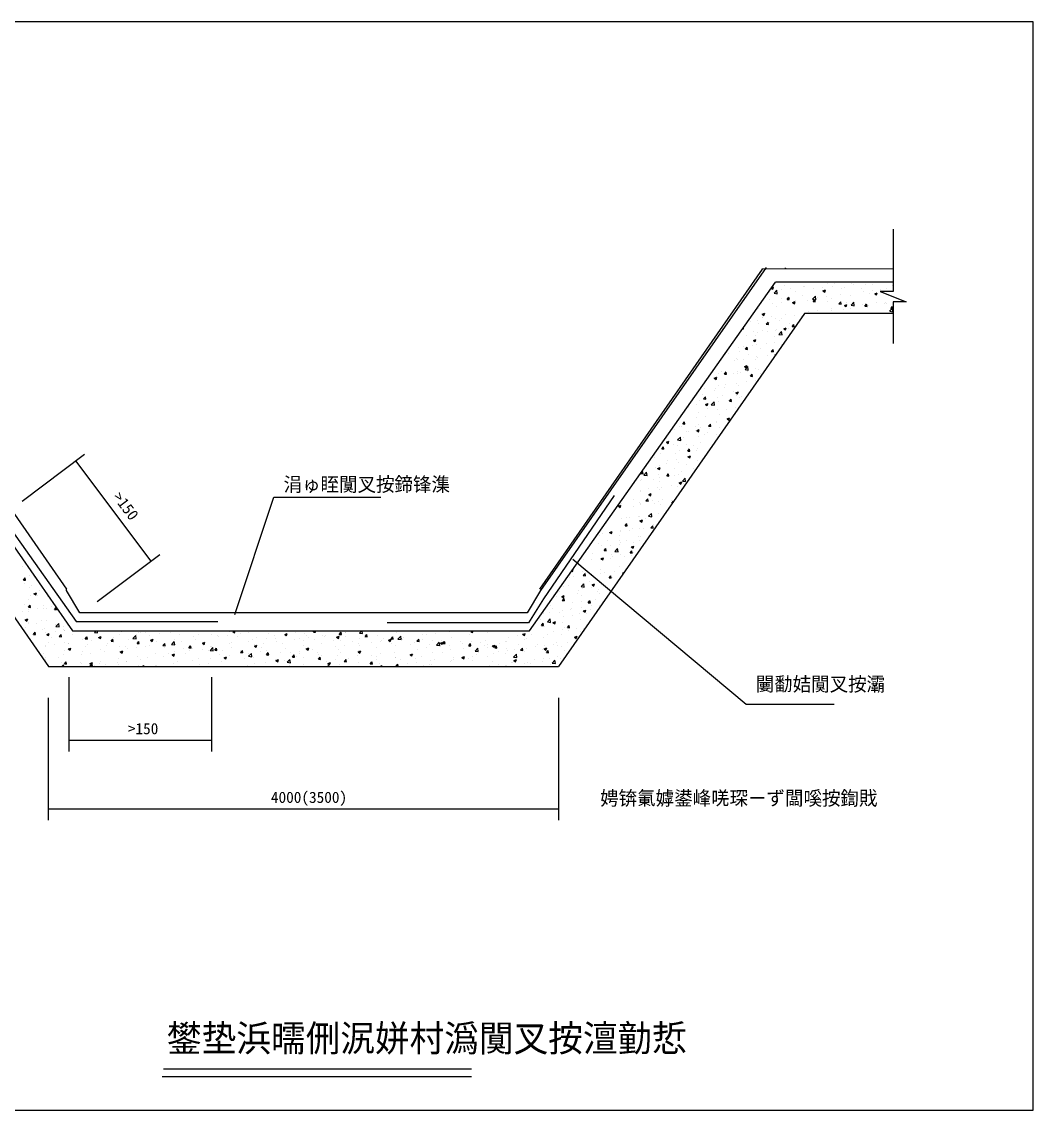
# Model space of a CAD drawing. Header units: metres. Extents: x 0 to 260, y 0 to 184.
# Drawn here: x 89.1 to 259.8, y 0 to 183.7 of the extents above; entities that cross this region are included whole.
import ezdxf

# ---------------------------------------------------------------- set-up
doc = ezdxf.new("R2010")
doc.units = ezdxf.units.M
doc.layers.add(' ', color=7, linetype='Continuous')

msp = doc.modelspace()

# ---------------------------------------------------------------- linework, layer by layer
at = {"layer": ' '}
for p, q in [((125.03, 83.67), (131.64, 103.47)), ((131.64, 103.47), (149.68, 103.47)), ((182.12, 93.02), (211.38, 68.51)), ((211.38, 68.51), (226.21, 68.51))]:
    msp.add_line(p, q, dxfattribs=at)
for p, q in [((259.82, 183.71), (0, 183.71)), ((259.82, 0), (259.82, 183.71)), ((236.17, 148.7), (236.17, 138.18)), ((96.71, 87.92), (59.12, 141.97)), ((176.55, 87.92), (214.14, 141.97)), ((214.71, 142.25), (176.66, 87.73)), ((236.17, 142.03), (213.98, 141.96)), ((217.93, 142.03), (218.05, 142.2)), ((56.65, 139.77), (97.65, 80.94)), ((174.76, 80.94), (216.33, 139.77)), ((236.17, 139.77), (216.33, 139.77)), ((216.59, 139.76), (216.59, 139.76)), ((218.55, 139.71), (218.55, 139.71)), ((222.99, 139.73), (222.99, 139.73)), ((215.61, 138.74), (215.86, 138.58)), ((215.67, 138.83), (215.98, 138.95)), ((215.86, 138.58), (215.98, 138.95)), ((216.07, 137.89), (216.54, 138.39)), ((216.07, 137.89), (216.61, 137.81)), ((216.61, 137.81), (216.54, 138.39)), ((217.38, 138.56), (217.38, 138.56)), ((217.76, 139.18), (217.76, 139.18)), ((218.91, 138.76), (218.91, 138.76)), ((219.68, 138.19), (219.68, 138.19)), ((221.02, 139.04), (221.02, 139.04)), ((221.22, 139.07), (221.22, 139.07)), ((222.81, 138.62), (222.81, 138.62)), ((224.27, 138.91), (224.27, 138.91)), ((224.32, 138.3), (224.74, 138.46)), ((224.32, 138.29), (224.62, 138.09)), ((224.43, 138.19), (224.43, 138.19)), ((224.62, 138.09), (224.74, 138.46)), ((225.07, 139.57), (225.07, 139.57)), ((225.89, 139.01), (225.89, 139.01)), ((226.24, 139.59), (226.24, 139.59)), ((227.52, 138.77), (227.52, 138.77)), ((227.99, 138.8), (227.99, 138.8)), ((229.06, 139.46), (229.06, 139.46)), ((229.49, 139.45), (229.49, 139.45)), ((230.78, 138.63), (230.78, 138.63)), ((231.15, 138.18), (231.15, 138.18)), ((231.54, 139.41), (231.54, 139.41)), ((232.11, 137.86), (232.11, 137.86)), ((232.68, 138.38), (232.68, 138.38)), ((232.75, 139.31), (232.75, 139.31)), ((233.08, 137.81), (233.5, 137.97)), ((233.08, 137.81), (233.38, 137.6)), ((233.38, 137.6), (233.5, 137.97)), ((236.17, 138.18), (233.98, 138.18)), ((233.98, 138.18), (238.37, 136.43)), ((234.03, 138.49), (234.03, 138.49)), ((234.99, 138.68), (234.99, 138.68)), ((235.19, 138.25), (235.19, 138.25)), ((236, 139.18), (236, 139.18)), ((215.26, 136.9), (215.26, 136.9)), ((215.78, 136.16), (215.78, 136.16)), ((216.51, 137.73), (216.51, 137.73)), ((217.31, 136.36), (217.31, 136.36)), ((217.32, 136.97), (217.32, 136.97)), ((218.28, 136.86), (218.58, 137.21)), ((218.28, 136.86), (218.64, 136.83)), ((218.52, 136.76), (218.52, 136.76)), ((218.65, 136.82), (218.58, 137.2)), ((219.19, 136.33), (219.62, 136.49)), ((219.19, 136.33), (219.5, 136.12)), ((219.5, 136.12), (219.62, 136.49)), ((219.61, 136.16), (219.61, 136.16)), ((219.62, 136.66), (219.62, 136.66)), ((220.88, 137.58), (220.88, 137.58)), ((221.77, 136.63), (221.77, 136.63)), ((222.57, 136.88), (223.05, 137.38)), ((222.57, 136.88), (223.12, 136.8)), ((222.65, 136.47), (222.95, 136.83)), ((222.65, 136.47), (223.02, 136.44)), ((222.74, 136.59), (222.74, 136.59)), ((223.02, 136.44), (222.95, 136.82)), ((223.12, 136.8), (223.05, 137.38)), ((223.47, 137.17), (223.47, 137.17)), ((224.99, 137.37), (224.99, 137.37)), ((225.03, 136.49), (225.03, 136.49)), ((225.81, 136.98), (225.81, 136.98)), ((227.03, 136.09), (227.32, 136.44)), ((227.03, 136.09), (227.39, 136.06)), ((227.3, 137.67), (227.3, 137.67)), ((227.39, 136.05), (227.32, 136.44)), ((227.95, 135.84), (228.38, 136)), ((228.26, 135.64), (228.38, 136)), ((228.28, 136.35), (228.28, 136.35)), ((228.98, 137.43), (228.98, 137.43)), ((229.08, 135.87), (229.55, 136.37)), ((229.62, 135.79), (229.55, 136.37)), ((231.07, 135.98), (231.07, 135.98)), ((231.4, 135.71), (231.69, 136.06)), ((231.53, 136.21), (231.53, 136.21)), ((231.76, 135.67), (231.69, 136.05)), ((233.38, 136.28), (233.38, 136.28)), ((234.79, 136.08), (234.79, 136.08)), ((234.84, 136.38), (234.84, 136.38)), ((235.12, 136.22), (235.12, 136.22)), ((238.37, 136.43), (236.17, 136.43)), ((236.17, 136.43), (236.17, 129.42)), ((237.23, 136.79), (237.23, 136.79)), ((52.07, 134.49), (93.6, 74.91)), ((221.21, 134.49), (179.68, 74.91)), ((213.36, 135.31), (213.36, 135.31)), ((214.07, 134.36), (214.5, 134.53)), ((214.07, 134.36), (214.37, 134.16)), ((214.37, 134.16), (214.5, 134.53)), ((216.44, 135.7), (216.44, 135.7)), ((218.01, 134.26), (218.01, 134.26)), ((219.53, 134.13), (219.53, 134.13)), ((236.17, 134.49), (221.21, 134.49)), ((221.86, 134.76), (221.86, 134.76)), ((222.66, 134.56), (222.66, 134.56)), ((223.39, 134.96), (223.39, 134.96)), ((224.18, 134.55), (224.18, 134.55)), ((225.7, 135.27), (225.7, 135.27)), ((225.74, 134.95), (225.74, 134.95)), ((227.73, 135.16), (227.73, 135.16)), ((227.95, 135.84), (228.26, 135.64)), ((228.91, 135.4), (228.91, 135.4)), ((229.08, 135.87), (229.62, 135.79)), ((229.55, 135.78), (229.55, 135.78)), ((231.29, 135.77), (231.29, 135.77)), ((231.4, 135.71), (231.76, 135.68)), ((232.04, 135.83), (232.04, 135.83)), ((235.58, 134.86), (236.06, 135.36)), ((235.59, 134.86), (236.13, 134.78)), ((235.77, 135.33), (236.07, 135.68)), ((235.77, 135.33), (236.13, 135.3)), ((236.13, 134.78), (236.06, 135.36)), ((236.14, 135.29), (236.07, 135.67)), ((212.11, 133.11), (212.11, 133.11)), ((213.29, 133.28), (213.29, 133.28)), ((213.51, 132.72), (213.51, 132.72)), ((214.08, 133.79), (214.08, 133.79)), ((214.18, 133.75), (214.18, 133.75)), ((214.75, 132.65), (215.12, 132.62)), ((214.76, 132.65), (215.05, 133)), ((215.12, 132.62), (215.05, 133)), ((215.36, 132.97), (215.36, 132.97)), ((215.7, 133.95), (215.7, 133.95)), ((216.37, 133.67), (216.37, 133.67)), ((217.07, 133.33), (217.07, 133.33)), ((217.33, 133.65), (217.33, 133.65)), ((218.62, 132.83), (218.62, 132.83)), ((219.13, 132.27), (219.42, 132.62)), ((219.49, 132.23), (219.42, 132.62)), ((220.62, 133.94), (220.62, 133.94)), ((210.08, 130.82), (210.08, 130.82)), ((210.77, 131.89), (210.91, 131.87)), ((210.91, 131.87), (210.89, 132.06)), ((211.42, 130.77), (211.42, 130.77)), ((212.57, 131.35), (212.57, 131.35)), ((212.86, 130.69), (212.86, 130.69)), ((213.21, 131.25), (213.21, 131.25)), ((214.1, 131.55), (214.1, 131.55)), ((214.97, 131.38), (214.97, 131.38)), ((216.12, 130.55), (216.12, 130.55)), ((216.29, 131.64), (216.29, 131.64)), ((216.41, 131.85), (216.41, 131.85)), ((216.88, 130.94), (217.35, 131.44)), ((216.88, 130.94), (217.42, 130.86)), ((217.42, 130.86), (217.35, 131.44)), ((217.71, 131.91), (218.14, 132.07)), ((217.71, 131.91), (218.01, 131.7)), ((218.01, 131.7), (218.14, 132.07)), ((218.53, 131.99), (218.53, 131.99)), ((219.13, 132.27), (219.49, 132.24)), ((219.46, 132.1), (219.46, 132.1)), ((210.01, 128.79), (210.01, 128.79)), ((210.97, 128.94), (210.97, 128.94)), ((211.23, 128.45), (211.52, 128.8)), ((211.59, 128.41), (211.52, 128.8)), ((212.5, 129.14), (212.5, 129.14)), ((212.59, 129.94), (213.01, 130.11)), ((212.59, 129.94), (212.89, 129.74)), ((212.89, 129.74), (213.01, 130.11)), ((213.14, 129.22), (213.14, 129.22)), ((213.75, 128.64), (213.75, 128.64)), ((214.8, 129.45), (214.8, 129.45)), ((216.22, 129.61), (216.22, 129.61)), ((217.3, 129.25), (217.3, 129.25)), ((208.42, 127.71), (208.42, 127.71)), ((209.71, 126.89), (209.71, 126.89)), ((209.93, 126.76), (209.93, 126.76)), ((210.19, 128.03), (210.19, 128.03)), ((211.23, 128.45), (211.59, 128.42)), ((211.68, 127.57), (211.68, 127.57)), ((213.06, 127.19), (213.06, 127.19)), ((213.2, 127.04), (213.2, 127.04)), ((214.93, 127.44), (214.93, 127.44)), ((215.6, 128.07), (215.9, 128.42)), ((215.6, 128.07), (215.96, 128.04)), ((215.97, 128.03), (215.9, 128.41)), ((216.14, 127.58), (216.14, 127.58)), ((216.23, 127.49), (216.37, 127.54)), ((216.23, 127.49), (216.3, 127.44)), ((209.37, 126.54), (209.37, 126.54)), ((210.89, 126.74), (210.89, 126.74)), ((211.1, 125.52), (211.53, 125.69)), ((211.1, 125.52), (211.41, 125.32)), ((211.18, 125.01), (211.65, 125.5)), ((211.18, 125), (211.72, 124.92)), ((211.41, 125.32), (211.53, 125.69)), ((211.72, 124.92), (211.65, 125.5)), ((212.96, 126.75), (212.96, 126.75)), ((212.99, 125.16), (212.99, 125.16)), ((213.5, 125), (213.5, 125)), ((205.98, 123.56), (206.41, 123.72)), ((205.98, 123.56), (206.29, 123.35)), ((206.29, 123.35), (206.41, 123.72)), ((206.39, 123.78), (206.39, 123.78)), ((206.69, 124.28), (206.69, 124.28)), ((207.21, 124.61), (207.21, 124.61)), ((207.7, 124.25), (208, 124.6)), ((207.7, 124.25), (208.07, 124.22)), ((207.76, 124.13), (207.76, 124.13)), ((208.07, 124.21), (208, 124.59)), ((209.29, 124.34), (209.29, 124.34)), ((209.86, 124.73), (209.86, 124.73)), ((209.94, 124.39), (209.94, 124.39)), ((210.46, 124.47), (210.46, 124.47)), ((211.6, 124.64), (211.6, 124.64)), ((212.07, 123.87), (212.37, 124.22)), ((212.07, 123.87), (212.44, 123.83)), ((212.44, 123.83), (212.37, 124.21)), ((212.92, 123.13), (212.92, 123.13)), ((213.72, 124.34), (213.72, 124.34)), ((204.29, 121.83), (204.29, 121.83)), ((206.02, 121.5), (206.02, 121.5)), ((206.16, 121.73), (206.16, 121.73)), ((206.62, 122.25), (206.62, 122.25)), ((207.68, 121.93), (207.68, 121.93)), ((207.85, 122.44), (207.85, 122.44)), ((209.28, 121.36), (209.28, 121.36)), ((209.62, 121.1), (210.05, 121.27)), ((209.79, 122.7), (209.79, 122.7)), ((209.92, 120.9), (210.05, 121.26)), ((209.99, 122.24), (209.99, 122.24)), ((211.4, 123.05), (211.4, 123.05)), ((203.47, 119.83), (203.47, 119.83)), ((204.05, 120.82), (204.05, 120.82)), ((204.17, 120.05), (204.54, 120.01)), ((204.18, 120.05), (204.47, 120.4)), ((204.54, 120.01), (204.47, 120.39)), ((205.48, 119.07), (205.95, 119.56)), ((206.02, 118.98), (205.95, 119.56)), ((206.08, 119.53), (206.08, 119.53)), ((206.55, 120.22), (206.55, 120.22)), ((206.62, 119.7), (206.62, 119.7)), ((207.31, 120.68), (207.31, 120.68)), ((208.39, 119.83), (208.39, 119.83)), ((208.55, 119.66), (208.84, 120.01)), ((208.55, 119.66), (208.91, 119.63)), ((208.91, 119.63), (208.84, 120.01)), ((209.62, 121.1), (209.92, 120.9)), ((209.71, 120.68), (209.71, 120.68)), ((210.17, 120.31), (210.17, 120.31)), ((210.56, 120.54), (210.56, 120.54)), ((201.56, 118.54), (201.56, 118.54)), ((203.06, 119.09), (203.06, 119.09)), ((203.39, 117.8), (203.39, 117.8)), ((204.5, 119.14), (204.93, 119.3)), ((204.5, 119.13), (204.8, 118.93)), ((204.56, 119.33), (204.56, 119.33)), ((204.8, 118.93), (204.93, 119.3)), ((204.81, 118.4), (204.81, 118.4)), ((205.48, 119.07), (206.02, 118.98)), ((206.47, 118.19), (206.47, 118.19)), ((208.06, 118.26), (208.06, 118.26)), ((209.64, 118.65), (209.64, 118.65)), ((200.65, 115.84), (200.94, 116.19)), ((200.65, 115.84), (201.01, 115.81)), ((201.01, 115.81), (200.94, 116.19)), ((202.95, 116.92), (202.95, 116.92)), ((203.32, 115.77), (203.32, 115.77)), ((204.48, 117.12), (204.48, 117.12)), ((205.02, 115.46), (205.32, 115.81)), ((205.39, 115.42), (205.32, 115.81)), ((206.37, 116.06), (206.37, 116.06)), ((206.4, 116.16), (206.4, 116.16)), ((206.79, 117.43), (206.79, 117.43)), ((208.14, 116.68), (208.57, 116.84)), ((208.14, 116.68), (208.44, 116.48)), ((208.44, 116.48), (208.57, 116.84)), ((199.26, 114.84), (199.26, 114.84)), ((200.19, 115.34), (200.19, 115.34)), ((200.37, 115.42), (200.37, 115.42)), ((201.35, 114.52), (201.35, 114.52)), ((201.65, 114.6), (201.65, 114.6)), ((202.81, 115.45), (202.81, 115.45)), ((202.87, 114.72), (202.87, 114.72)), ((203.02, 114.71), (203.44, 114.88)), ((203.02, 114.71), (203.32, 114.51)), ((203.32, 114.51), (203.44, 114.88)), ((203.62, 115.28), (203.62, 115.28)), ((204.27, 114.11), (204.27, 114.11)), ((204.91, 114.46), (204.91, 114.46)), ((205.02, 115.46), (205.38, 115.43)), ((205.18, 115.02), (205.18, 115.02)), ((206.32, 114.13), (206.32, 114.13)), ((206.88, 115.15), (206.88, 115.15)), ((197.89, 112.75), (198.32, 112.91)), ((197.89, 112.75), (198.2, 112.54)), ((198.2, 112.54), (198.32, 112.91)), ((199.16, 112.32), (199.16, 112.32)), ((199.74, 112.11), (199.74, 112.11)), ((199.78, 113.13), (200.26, 113.62)), ((199.78, 113.13), (200.32, 113.04)), ((200.11, 113.31), (200.11, 113.31)), ((200.32, 113.04), (200.26, 113.62)), ((200.72, 113.5), (200.72, 113.5)), ((201.27, 112.31), (201.27, 112.31)), ((202.41, 112.18), (202.41, 112.18)), ((203.24, 113.74), (203.24, 113.74)), ((203.58, 112.62), (203.58, 112.62)), ((89.13, 102.81), (99.68, 110.71)), ((196.87, 110.82), (196.87, 110.82)), ((197.12, 111.64), (197.42, 111.99)), ((197.12, 111.64), (197.49, 111.61)), ((197.49, 111.6), (197.42, 111.99)), ((199.49, 110.76), (199.49, 110.76)), ((200.04, 111.28), (200.04, 111.28)), ((201.49, 111.26), (201.86, 111.23)), ((201.5, 111.26), (201.79, 111.61)), ((201.53, 110.29), (201.96, 110.46)), ((201.53, 110.29), (201.84, 110.09)), ((201.86, 111.22), (201.79, 111.6)), ((201.84, 110.09), (201.96, 110.46)), ((203.05, 111.37), (203.05, 111.37)), ((203.17, 111.71), (203.17, 111.71)), ((98.16, 109.58), (110.85, 92.66)), ((195.94, 110.15), (195.94, 110.15)), ((196, 108.53), (196, 108.53)), ((196.41, 108.33), (196.84, 108.49)), ((196.71, 108.12), (196.84, 108.49)), ((196.8, 108.79), (196.8, 108.79)), ((197.97, 109.21), (197.97, 109.21)), ((198.14, 109.71), (198.14, 109.71)), ((199.25, 108.39), (199.25, 108.39)), ((199.67, 109.91), (199.67, 109.91)), ((199.97, 109.25), (199.97, 109.25)), ((201.22, 109.07), (201.22, 109.07)), ((201.98, 110.21), (201.98, 110.21)), ((203.1, 109.68), (203.1, 109.68)), ((193.59, 107.44), (193.96, 107.41)), ((193.6, 107.44), (193.89, 107.79)), ((193.96, 107.4), (193.89, 107.78)), ((194.08, 107.19), (194.56, 107.69)), ((194.08, 107.19), (194.63, 107.11)), ((194.63, 107.11), (194.56, 107.69)), ((196.41, 108.33), (196.71, 108.12)), ((196.54, 107.3), (196.54, 107.3)), ((196.73, 106.77), (196.73, 106.77)), ((197.97, 107.06), (198.26, 107.41)), ((197.97, 107.05), (198.33, 107.02)), ((198.06, 107.51), (198.06, 107.51)), ((198.33, 107.02), (198.26, 107.4)), ((199.24, 107.12), (199.24, 107.12)), ((199.89, 107.22), (199.89, 107.22)), ((200.37, 107.81), (200.37, 107.81)), ((200.59, 106.18), (201.06, 106.68)), ((201.13, 106.1), (201.07, 106.68)), ((202.51, 108.25), (202.51, 108.25)), ((193.5, 106.25), (193.5, 106.25)), ((193.65, 106.38), (193.65, 106.38)), ((194.93, 104.9), (194.93, 104.9)), ((195.68, 106.51), (195.68, 106.51)), ((196.46, 105.1), (196.46, 105.1)), ((196.65, 104.74), (196.65, 104.74)), ((196.76, 106.11), (196.76, 106.11)), ((197.14, 105.17), (197.14, 105.17)), ((198.77, 105.4), (198.77, 105.4)), ((199.82, 105.19), (199.82, 105.19)), ((200.01, 105.97), (200.01, 105.97)), ((200.05, 105.87), (200.48, 106.04)), ((200.05, 105.87), (200.35, 105.67)), ((200.35, 105.67), (200.48, 106.04)), ((200.59, 106.18), (201.13, 106.1)), ((200.7, 105.78), (200.7, 105.78)), ((189.1, 103.74), (177.17, 86.34)), ((192.31, 103.13), (192.31, 103.13)), ((193.57, 104.35), (193.57, 104.35)), ((193.59, 104.56), (193.59, 104.56)), ((194.44, 102.85), (194.74, 103.2)), ((194.81, 102.81), (194.74, 103.2)), ((194.93, 103.91), (195.35, 104.07)), ((194.93, 103.91), (195.23, 103.7)), ((195.23, 103.7), (195.35, 104.07)), ((195.57, 102.99), (195.57, 102.99)), ((197.16, 103), (197.16, 103)), ((189.81, 101.94), (190.23, 102.11)), ((189.81, 101.94), (190.11, 101.74)), ((190.11, 101.74), (190.23, 102.11)), ((190.35, 102.45), (190.35, 102.45)), ((190.37, 101.89), (190.37, 101.89)), ((192.36, 101.82), (192.36, 101.82)), ((193.33, 102.5), (193.33, 102.5)), ((193.5, 102.32), (193.5, 102.32)), ((193.6, 102.31), (193.6, 102.31)), ((194.44, 102.85), (194.8, 102.82)), ((194.86, 102.7), (194.86, 102.7)), ((195.92, 102.43), (195.92, 102.43)), ((196.58, 102.71), (196.58, 102.71)), ((196.85, 102.17), (196.85, 102.17)), ((198.81, 102.47), (199.11, 102.82)), ((198.81, 102.47), (198.89, 102.46)), ((198.82, 102.86), (198.82, 102.86)), ((199.11, 102.78), (199.11, 102.81)), ((85.77, 100.17), (98.29, 82.5)), ((190.29, 99.86), (190.29, 99.86)), ((191.1, 100.03), (191.1, 100.03)), ((191.73, 100.09), (191.73, 100.09)), ((193.25, 100.29), (193.25, 100.29)), ((193.42, 100.29), (193.42, 100.29)), ((193.44, 99.49), (193.87, 99.65)), ((193.44, 99.49), (193.75, 99.28)), ((193.75, 99.28), (193.87, 99.65)), ((194.36, 99.89), (194.36, 99.89)), ((194.89, 100.24), (195.37, 100.74)), ((194.89, 100.24), (195.44, 100.16)), ((195.43, 100.16), (195.37, 100.74)), ((195.56, 100.6), (195.56, 100.6)), ((196.5, 100.68), (196.5, 100.68)), ((187.05, 97.37), (187.05, 97.37)), ((188.32, 97.52), (188.75, 97.68)), ((188.32, 97.52), (188.63, 97.32)), ((188.56, 97.57), (188.56, 97.57)), ((188.63, 97.32), (188.75, 97.68)), ((190.12, 97.69), (190.12, 97.69)), ((190.22, 97.83), (190.22, 97.83)), ((190.91, 98.65), (191.28, 98.62)), ((190.92, 98.65), (191.21, 99)), ((191.28, 98.61), (191.21, 98.99)), ((191.65, 97.89), (191.65, 97.89)), ((192.11, 98.18), (192.11, 98.18)), ((193.35, 98.26), (193.35, 98.26)), ((193.96, 98.19), (193.96, 98.19)), ((195.29, 98.27), (195.58, 98.62)), ((195.29, 98.27), (195.65, 98.23)), ((195.65, 98.23), (195.58, 98.61)), ((195.67, 98.79), (195.67, 98.79)), ((186.27, 97.18), (186.27, 97.18)), ((186.46, 95.62), (186.46, 95.62)), ((186.66, 97.05), (186.66, 97.05)), ((187.95, 96.24), (187.95, 96.24)), ((189.92, 96.92), (189.92, 96.92)), ((190.02, 96.23), (190.02, 96.23)), ((190.15, 95.8), (190.15, 95.8)), ((191.2, 96.1), (191.2, 96.1)), ((192.35, 95.79), (192.35, 95.79)), ((193.17, 96.78), (193.17, 96.78)), ((193.28, 96.23), (193.28, 96.23)), ((193.57, 96.84), (193.57, 96.84)), ((101.82, 85.89), (112.36, 93.79)), ((184.67, 94.78), (184.67, 94.78)), ((185.45, 93.96), (185.45, 93.96)), ((186.98, 95.34), (186.98, 95.34)), ((187.39, 94.45), (187.68, 94.8)), ((187.39, 94.45), (187.75, 94.41)), ((187.75, 94.41), (187.68, 94.79)), ((188.52, 95.28), (188.52, 95.28)), ((188.7, 93.82), (188.7, 93.82)), ((189.19, 94.31), (189.67, 94.8)), ((189.2, 94.3), (189.74, 94.22)), ((189.74, 94.22), (189.67, 94.8)), ((190.04, 95.48), (190.04, 95.48)), ((190.07, 93.77), (190.07, 93.77)), ((191.76, 94.06), (192.06, 94.41)), ((191.76, 94.06), (192.12, 94.03)), ((191.96, 95.07), (192.39, 95.23)), ((191.96, 95.07), (192.26, 94.86)), ((192.13, 94.03), (192.05, 94.41)), ((192.26, 94.86), (192.39, 95.23)), ((192.34, 94.1), (192.34, 94.1)), ((183.06, 92.37), (183.06, 92.37)), ((183.83, 92.92), (183.83, 92.92)), ((185.23, 92.88), (185.23, 92.88)), ((186.84, 93.1), (187.27, 93.26)), ((186.84, 93.1), (187.14, 92.9)), ((186.91, 93.31), (186.91, 93.31)), ((186.91, 92.88), (186.91, 92.88)), ((187.14, 92.9), (187.27, 93.26)), ((188.44, 93.08), (188.44, 93.08)), ((188.79, 93.49), (188.79, 93.49)), ((190.75, 93.38), (190.75, 93.38)), ((191.96, 93.68), (191.96, 93.68)), ((89.28, 91.84), (89.28, 91.84)), ((90.44, 90.3), (90.44, 90.3)), ((181.89, 91.02), (182.02, 90.93)), ((182.02, 90.93), (182.14, 91.3)), ((182.06, 91.26), (182.14, 91.3)), ((182.29, 90.16), (182.29, 90.16)), ((183.75, 90.89), (183.75, 90.89)), ((183.86, 90.24), (184.16, 90.59)), ((183.86, 90.24), (184.22, 90.21)), ((184.23, 90.21), (184.16, 90.59)), ((184.26, 90.84), (184.26, 90.84)), ((185.31, 90.47), (185.31, 90.47)), ((185.55, 90.02), (185.55, 90.02)), ((186.83, 91.28), (186.83, 91.28)), ((186.84, 90.67), (186.84, 90.67)), ((187.52, 90.7), (187.52, 90.7)), ((188.23, 89.86), (188.53, 90.21)), ((188.6, 89.82), (188.53, 90.21)), ((189.15, 90.98), (189.15, 90.98)), ((190, 91.74), (190, 91.74)), ((190.48, 90.65), (190.72, 90.74)), ((190.48, 90.65), (190.6, 90.57)), ((89.36, 89.49), (89.65, 89.84)), ((89.36, 89.49), (89.72, 89.46)), ((89.58, 88.84), (89.58, 88.84)), ((89.72, 89.45), (89.65, 89.83)), ((90.37, 88.27), (90.37, 88.27)), ((90.74, 88.48), (90.74, 88.48)), ((180.55, 88.44), (180.55, 88.44)), ((181.43, 88.63), (181.43, 88.63)), ((181.46, 89.97), (181.46, 89.97)), ((183.5, 88.37), (183.97, 88.86)), ((183.5, 88.37), (184.04, 88.28)), ((183.68, 88.86), (183.68, 88.86)), ((184.04, 88.28), (183.97, 88.86)), ((184.98, 89.24), (184.98, 89.24)), ((185.23, 88.27), (185.23, 88.27)), ((185.36, 88.68), (185.78, 88.84)), ((185.36, 88.68), (185.66, 88.47)), ((185.66, 88.48), (185.78, 88.84)), ((186.76, 89.25), (186.76, 89.25)), ((187.54, 88.57), (187.54, 88.57)), ((188.23, 89.86), (188.6, 89.83)), ((188.54, 89.85), (188.54, 89.85)), ((188.8, 89.88), (188.8, 89.88)), ((189.92, 89.71), (189.92, 89.71)), ((90.49, 86.86), (90.49, 86.86)), ((91.14, 87.18), (91.57, 87.34)), ((91.14, 87.17), (91.45, 86.97)), ((91.45, 86.97), (91.57, 87.34)), ((91.82, 86.94), (91.82, 86.94)), ((92.03, 87.66), (92.03, 87.66)), ((93.38, 86.64), (93.38, 86.64)), ((96.62, 87.73), (96.62, 88.05)), ((98.89, 83.96), (96.62, 87.73)), ((176.66, 87.73), (174.4, 83.96)), ((179.33, 86.68), (179.33, 86.68)), ((179.79, 87.88), (179.79, 87.88)), ((179.86, 87.56), (179.86, 87.56)), ((180.23, 86.71), (180.66, 86.88)), ((180.23, 86.71), (180.54, 86.51)), ((180.34, 86.04), (180.63, 86.39)), ((180.47, 86.41), (180.47, 86.41)), ((180.54, 86.51), (180.66, 86.88)), ((180.7, 86), (180.63, 86.39)), ((182.89, 87.29), (182.89, 87.29)), ((183.05, 87.74), (183.05, 87.74)), ((183.6, 86.83), (183.6, 86.83)), ((183.71, 88.07), (183.71, 88.07)), ((186.3, 87.6), (186.3, 87.6)), ((186.44, 87.9), (186.44, 87.9)), ((186.68, 87.23), (186.68, 87.23)), ((89.53, 85.38), (89.53, 85.38)), ((90.2, 84.9), (90.57, 84.87)), ((90.21, 84.9), (90.5, 85.25)), ((90.22, 84.53), (90.22, 84.53)), ((90.3, 86.25), (90.3, 86.25)), ((90.57, 84.87), (90.5, 85.25)), ((91.75, 84.74), (91.75, 84.74)), ((92.79, 85.24), (92.79, 85.24)), ((92.82, 84.73), (92.82, 84.73)), ((93.3, 84.61), (93.3, 84.61)), ((94.06, 85.04), (94.06, 85.04)), ((94.58, 84.52), (94.87, 84.87)), ((94.58, 84.52), (94.94, 84.49)), ((94.78, 84.72), (94.97, 84.79)), ((94.78, 84.72), (95.09, 84.52)), ((94.94, 84.48), (94.87, 84.87)), ((95.09, 84.52), (95.11, 84.59)), ((177.17, 86.34), (174.63, 82.24)), ((178.25, 85.16), (178.25, 85.16)), ((178.61, 84.76), (178.61, 84.76)), ((180.33, 86.04), (180.7, 86.01)), ((181.66, 84.55), (181.66, 84.55)), ((181.86, 84.63), (181.86, 84.63)), ((182.1, 85.67), (182.1, 85.67)), ((183.53, 84.81), (183.53, 84.81)), ((183.63, 85.87), (183.63, 85.87)), ((184.71, 85.66), (185, 86.01)), ((184.71, 85.66), (185.07, 85.63)), ((185.07, 85.62), (185, 86)), ((185.22, 85.16), (185.22, 85.16)), ((185.94, 86.17), (185.94, 86.17)), ((186.61, 85.2), (186.61, 85.2)), ((89.26, 84.12), (89.26, 84.12)), ((89.66, 82.75), (90.09, 82.92)), ((89.66, 82.75), (89.96, 82.55)), ((89.96, 82.55), (90.09, 82.92)), ((90.22, 84.22), (90.22, 84.22)), ((136.64, 83.96), (98.89, 83.96)), ((174.4, 83.96), (136.64, 83.96)), ((176.65, 82.75), (176.65, 82.75)), ((177.23, 83.92), (177.23, 83.92)), ((177.8, 82.43), (178.27, 82.92)), ((178.11, 83.94), (178.11, 83.94)), ((178.34, 82.34), (178.27, 82.92)), ((179.89, 83.95), (179.89, 83.95)), ((180.4, 84.38), (180.4, 84.38)), ((180.5, 83.26), (180.5, 83.26)), ((182.03, 83.46), (182.03, 83.46)), ((183.15, 83.81), (183.15, 83.81)), ((183.46, 82.78), (183.46, 82.78)), ((183.87, 84.26), (184.3, 84.42)), ((183.87, 84.26), (184.18, 84.05)), ((184.18, 84.05), (184.3, 84.42)), ((184.33, 83.77), (184.33, 83.77)), ((185.12, 84.49), (185.12, 84.49)), ((89.63, 81.44), (89.63, 81.44)), ((90.14, 82.33), (90.14, 82.33)), ((90.15, 82.19), (90.15, 82.19)), ((91.6, 82.13), (91.6, 82.13)), ((92.45, 82.64), (92.45, 82.64)), ((92.57, 81.09), (92.57, 81.09)), ((92.88, 81.31), (92.88, 81.31)), ((93.23, 82.58), (93.23, 82.58)), ((94.84, 81.65), (95.31, 82.15)), ((94.84, 81.65), (95.38, 81.57)), ((94.85, 81.99), (94.85, 81.99)), ((95.38, 81.57), (95.31, 82.15)), ((96.12, 81.7), (96.12, 81.7)), ((96.14, 81.17), (96.14, 81.17)), ((96.22, 80.94), (96.22, 80.94)), ((96.32, 81), (96.32, 81)), ((97.65, 80.94), (174.76, 80.94)), ((98.29, 82.5), (122.17, 82.5)), ((101.34, 80.64), (101.63, 80.94)), ((101.89, 80.56), (101.84, 80.94)), ((102.65, 80.89), (102.65, 80.89)), ((112.3, 80.86), (112.3, 80.86)), ((120.89, 80.89), (120.89, 80.89)), ((124.7, 80.8), (125.07, 80.94)), ((125.01, 80.6), (125.12, 80.94)), ((138.3, 80.7), (138.51, 80.94)), ((138.67, 80.66), (138.62, 80.94)), ((139.81, 80.84), (139.81, 80.84)), ((146.08, 80.53), (146.47, 80.94)), ((146.62, 80.44), (146.56, 80.94)), ((174.63, 82.24), (150.75, 82.24)), ((160.33, 80.89), (160.33, 80.89)), ((164.87, 80.82), (165.2, 80.94)), ((165.17, 80.61), (165.28, 80.94)), ((176.81, 81.84), (177.1, 82.19)), ((176.81, 81.84), (177.17, 81.81)), ((177.17, 81.8), (177.1, 82.18)), ((177.16, 81.89), (177.16, 81.89)), ((177.39, 81.67), (177.39, 81.67)), ((177.8, 82.43), (178.34, 82.34)), ((178.75, 82.29), (179.18, 82.46)), ((178.75, 82.29), (179.05, 82.09)), ((178.9, 80.86), (178.9, 80.86)), ((179.05, 82.09), (179.18, 82.46)), ((180.33, 82.35), (180.33, 82.35)), ((180.42, 81.06), (180.42, 81.06)), ((180.65, 81.53), (180.65, 81.53)), ((181.18, 81.46), (181.48, 81.81)), ((181.18, 81.46), (181.54, 81.42)), ((181.41, 80.91), (181.41, 80.91)), ((181.55, 81.42), (181.48, 81.8)), ((182.73, 81.36), (182.73, 81.36)), ((183.9, 81.39), (183.9, 81.39)), ((90.07, 80.16), (90.07, 80.16)), ((90.85, 80.23), (90.85, 80.23)), ((91.05, 80.32), (91.35, 80.67)), ((91.05, 80.32), (91.41, 80.29)), ((91.42, 80.28), (91.35, 80.66)), ((93.15, 80.55), (93.15, 80.55)), ((93.3, 80.3), (93.73, 80.46)), ((93.3, 80.3), (93.6, 80.1)), ((93.6, 80.1), (93.73, 80.46)), ((94.03, 79.75), (94.03, 79.75)), ((94.7, 80.74), (94.7, 80.74)), ((95.42, 79.94), (95.72, 80.29)), ((95.42, 79.94), (95.79, 79.9)), ((95.79, 79.9), (95.72, 80.28)), ((97.58, 80.36), (97.58, 80.36)), ((99.38, 79.4), (99.38, 79.4)), ((99.8, 79.55), (100.09, 79.9)), ((99.8, 79.55), (100.16, 79.52)), ((100.16, 79.52), (100.09, 79.9)), ((100.78, 79.35), (100.78, 79.35)), ((101.35, 80.64), (101.89, 80.56)), ((102.06, 79.81), (102.49, 79.98)), ((102.06, 79.81), (102.36, 79.61)), ((102.3, 79.55), (102.3, 79.55)), ((102.36, 79.61), (102.49, 79.98)), ((102.45, 79.79), (102.45, 79.79)), ((104.17, 79.17), (104.46, 79.52)), ((104.17, 79.17), (104.53, 79.14)), ((104.53, 79.13), (104.46, 79.52)), ((104.61, 79.85), (104.61, 79.85)), ((105.62, 80.25), (105.62, 80.25)), ((105.9, 80.76), (105.9, 80.76)), ((107.02, 79.45), (107.02, 79.45)), ((107.85, 79.63), (108.33, 80.13)), ((107.85, 79.63), (108.39, 79.55)), ((108.39, 79.55), (108.33, 80.13)), ((108.46, 80.36), (108.46, 80.36)), ((108.54, 78.79), (108.84, 79.14)), ((108.75, 80.68), (108.75, 80.68)), ((108.91, 78.75), (108.84, 79.13)), ((109.15, 80.62), (109.15, 80.62)), ((109.99, 80.56), (109.99, 80.56)), ((110.58, 80.06), (110.58, 80.06)), ((110.82, 79.32), (111.25, 79.49)), ((110.82, 79.32), (111.12, 79.12)), ((111.12, 79.12), (111.25, 79.49)), ((111.76, 79.04), (111.76, 79.04)), ((112.41, 80.48), (112.41, 80.48)), ((114.13, 80.67), (114.13, 80.67)), ((114.36, 78.63), (114.83, 79.12)), ((114.9, 78.54), (114.83, 79.12)), ((114.92, 79.5), (114.92, 79.5)), ((115.66, 80.34), (115.66, 80.34)), ((116.07, 79.17), (116.07, 79.17)), ((118.05, 79.93), (118.05, 79.93)), ((118.38, 79.47), (118.38, 79.47)), ((118.92, 80.21), (118.92, 80.21)), ((119.58, 78.84), (120.01, 79)), ((119.88, 78.63), (120.01, 79)), ((121.13, 80.32), (121.13, 80.32)), ((122.17, 80.07), (122.17, 80.07)), ((122.23, 79.98), (122.23, 79.98)), ((123.76, 80.18), (123.76, 80.18)), ((124.14, 80.75), (124.14, 80.75)), ((124.3, 80.78), (124.3, 80.78)), ((124.7, 80.8), (125.01, 80.6)), ((125.43, 79.93), (125.43, 79.93)), ((126.06, 80.48), (126.06, 80.48)), ((127.35, 79.18), (127.35, 79.18)), ((127.39, 80.61), (127.39, 80.61)), ((128.1, 79.48), (128.1, 79.48)), ((128.68, 79.79), (128.68, 79.79)), ((130.43, 79.57), (130.43, 79.57)), ((130.65, 80.48), (130.65, 80.48)), ((131.66, 80.09), (131.66, 80.09)), ((131.93, 79.66), (131.93, 79.66)), ((132.15, 79.09), (132.15, 79.09)), ((133.46, 80.31), (133.89, 80.48)), ((133.46, 80.31), (133.77, 80.11)), ((133.6, 80.02), (133.6, 80.02)), ((133.77, 80.11), (133.89, 80.48)), ((133.9, 80.34), (133.9, 80.34)), ((135.19, 79.52), (135.19, 79.52)), ((135.21, 80.7), (135.21, 80.7)), ((136, 79.6), (136, 79.6)), ((136.67, 79.36), (136.67, 79.36)), ((136.73, 80.45), (136.73, 80.45)), ((137.16, 80.2), (137.16, 80.2)), ((137.52, 79.8), (137.52, 79.8)), ((138.3, 80.7), (138.67, 80.66)), ((138.44, 79.38), (138.44, 79.38)), ((139.83, 80.1), (139.83, 80.1)), ((140.23, 79.97), (140.23, 79.97)), ((140.41, 80.06), (140.41, 80.06)), ((141.7, 79.24), (141.7, 79.24)), ((142.22, 79.83), (142.65, 79.99)), ((142.22, 79.82), (142.53, 79.62)), ((142.53, 79.62), (142.65, 79.99)), ((142.67, 80.31), (143.04, 80.28)), ((142.68, 80.31), (142.97, 80.66)), ((142.9, 79.27), (142.9, 79.27)), ((143.04, 80.28), (142.97, 80.66)), ((143.67, 79.93), (143.67, 79.93)), ((143.68, 80.61), (143.68, 80.61)), ((143.78, 80.58), (143.78, 80.58)), ((144.95, 79.11), (144.95, 79.11)), ((145.21, 80.81), (145.21, 80.81)), ((146.03, 79.7), (146.03, 79.7)), ((146.08, 80.53), (146.62, 80.44)), ((146.92, 79.79), (146.92, 79.79)), ((147.05, 79.93), (147.34, 80.28)), ((147.05, 79.93), (147.41, 79.9)), ((147.41, 79.89), (147.34, 80.28)), ((149.11, 80.09), (149.11, 80.09)), ((149.67, 79.06), (149.67, 79.06)), ((149.76, 79.21), (149.76, 79.21)), ((150.17, 79.65), (150.17, 79.65)), ((150.99, 79.34), (151.41, 79.5)), ((150.99, 79.34), (151.29, 79.13)), ((151.29, 79.13), (151.41, 79.5)), ((151.29, 79.42), (151.29, 79.42)), ((151.42, 79.55), (151.71, 79.9)), ((151.42, 79.55), (151.78, 79.52)), ((151.78, 79.51), (151.71, 79.89)), ((152.27, 80.55), (152.27, 80.55)), ((152.58, 79.52), (153.06, 80.01)), ((152.58, 79.52), (153.13, 79.43)), ((153.13, 79.43), (153.06, 80.01)), ((153.22, 79.67), (153.22, 79.67)), ((153.43, 79.51), (153.43, 79.51)), ((153.6, 79.72), (153.6, 79.72)), ((155.79, 79.17), (156.09, 79.52)), ((155.79, 79.17), (156.16, 79.13)), ((156.16, 79.13), (156.09, 79.51)), ((156.68, 79.38), (156.68, 79.38)), ((156.78, 80.28), (156.78, 80.28)), ((157.45, 80.23), (157.45, 80.23)), ((158.41, 79.34), (158.41, 79.34)), ((158.97, 80.43), (158.97, 80.43)), ((159.09, 78.51), (159.56, 79)), ((159.63, 78.42), (159.56, 79)), ((159.75, 78.85), (160.17, 79.01)), ((159.94, 79.24), (159.94, 79.24)), ((160.05, 78.64), (160.17, 79.01)), ((160.17, 78.78), (160.46, 79.13)), ((160.53, 78.75), (160.46, 79.13)), ((161.28, 80.73), (161.28, 80.73)), ((161.58, 79.79), (161.58, 79.79)), ((163.19, 79.1), (163.19, 79.1)), ((164.71, 80.22), (164.71, 80.22)), ((164.87, 80.81), (165.17, 80.61)), ((165.05, 79.03), (165.05, 79.03)), ((167.36, 79.34), (167.36, 79.34)), ((167.78, 80.61), (167.78, 80.61)), ((170.74, 79.08), (170.74, 79.08)), ((170.88, 79.04), (170.88, 79.04)), ((171.21, 79.85), (171.21, 79.85)), ((172.74, 80.05), (172.74, 80.05)), ((173.63, 80.33), (174.06, 80.49)), ((173.63, 80.33), (173.93, 80.12)), ((173.93, 80.12), (174.06, 80.49)), ((174.01, 79.47), (174.01, 79.47)), ((174.3, 79.69), (174.3, 79.69)), ((175.05, 80.35), (175.05, 80.35)), ((177.09, 79.86), (177.09, 79.86)), ((177.85, 80.3), (177.85, 80.3)), ((180.25, 80.32), (180.25, 80.32)), ((182.39, 79.84), (182.82, 80)), ((182.39, 79.84), (182.69, 79.63)), ((182.69, 79.63), (182.82, 80)), ((182.87, 79.57), (182.87, 79.57)), ((183.38, 80.75), (183.38, 80.75)), ((93.08, 78.52), (93.08, 78.52)), ((93.09, 78.33), (93.09, 78.33)), ((93.64, 78.89), (93.64, 78.89)), ((94.62, 78.53), (94.62, 78.53)), ((96.25, 78.98), (96.25, 78.98)), ((96.36, 77.62), (96.36, 77.62)), ((96.89, 78.75), (96.89, 78.75)), ((96.93, 78.84), (96.93, 78.84)), ((96.94, 77.85), (97.36, 78.01)), ((96.94, 77.85), (97.24, 77.64)), ((97.24, 77.64), (97.36, 78.01)), ((99.3, 77.38), (99.3, 77.38)), ((99.91, 78.23), (99.91, 78.23)), ((100.15, 78.61), (100.15, 78.61)), ((102.38, 77.77), (102.38, 77.77)), ((103.01, 77.45), (103.01, 77.45)), ((103.4, 78.48), (103.4, 78.48)), ((103.47, 78.84), (103.47, 78.84)), ((105.55, 78.22), (105.55, 78.22)), ((105.7, 77.36), (106.13, 77.52)), ((105.7, 77.36), (106, 77.15)), ((106, 77.15), (106.13, 77.52)), ((106.66, 78.34), (106.66, 78.34)), ((106.86, 77.95), (106.86, 77.95)), ((108.39, 78.15), (108.39, 78.15)), ((108.54, 78.79), (108.9, 78.76)), ((108.68, 78.65), (108.68, 78.65)), ((109.91, 78.2), (109.91, 78.2)), ((110.69, 78.46), (110.69, 78.46)), ((112.91, 78.41), (113.21, 78.76)), ((112.91, 78.41), (113.28, 78.37)), ((113.16, 78.06), (113.16, 78.06)), ((113.28, 78.37), (113.21, 78.75)), ((114.36, 78.62), (114.9, 78.54)), ((114.54, 78.96), (114.54, 78.96)), ((114.85, 77.47), (114.85, 77.47)), ((116.42, 77.93), (116.42, 77.93)), ((117.29, 78.02), (117.58, 78.37)), ((117.29, 78.02), (117.65, 77.99)), ((117.44, 77.65), (117.44, 77.65)), ((117.65, 77.99), (117.58, 78.37)), ((117.98, 77.9), (117.98, 77.9)), ((119.58, 78.84), (119.88, 78.63)), ((119.67, 77.79), (119.67, 77.79)), ((120.63, 77.57), (120.63, 77.57)), ((120.86, 77.62), (121.34, 78.11)), ((120.86, 77.61), (121.41, 77.53)), ((120.99, 78.26), (120.99, 78.26)), ((121.06, 78.29), (121.06, 78.29)), ((121.41, 77.53), (121.34, 78.11)), ((121.66, 77.64), (121.95, 77.99)), ((121.66, 77.64), (122.02, 77.61)), ((122.02, 77.6), (121.95, 77.99)), ((122.15, 77.77), (122.15, 77.77)), ((122.93, 77.65), (122.93, 77.65)), ((124.22, 78.75), (124.22, 78.75)), ((124.46, 78.08), (124.46, 78.08)), ((124.55, 78.87), (124.55, 78.87)), ((126.01, 77.53), (126.01, 77.53)), ((126.03, 77.26), (126.33, 77.61)), ((126.03, 77.26), (126.39, 77.23)), ((126.18, 77.51), (126.18, 77.51)), ((126.4, 77.22), (126.33, 77.6)), ((128.31, 78.58), (128.31, 78.58)), ((128.34, 78.35), (128.77, 78.51)), ((128.34, 78.35), (128.64, 78.14)), ((128.65, 78.14), (128.77, 78.51)), ((129.44, 77.38), (129.44, 77.38)), ((129.56, 78.14), (129.56, 78.14)), ((129.84, 78.78), (129.84, 78.78)), ((130.36, 77.54), (130.36, 77.54)), ((130.4, 76.88), (130.7, 77.23)), ((130.77, 76.84), (130.7, 77.22)), ((132.69, 77.24), (132.69, 77.24)), ((133.12, 78.75), (133.12, 78.75)), ((133.52, 77.99), (133.52, 77.99)), ((134.39, 77.19), (134.39, 77.19)), ((135.92, 77.39), (135.92, 77.39)), ((136.65, 78.42), (136.65, 78.42)), ((137.1, 77.86), (137.53, 78.02)), ((137.1, 77.86), (137.41, 77.65)), ((137.41, 77.65), (137.53, 78.02)), ((138.23, 77.7), (138.23, 77.7)), ((139, 77.22), (139, 77.22)), ((139.73, 78.81), (139.73, 78.81)), ((142.08, 78.2), (142.08, 78.2)), ((142.56, 77.83), (142.56, 77.83)), ((142.83, 77.24), (142.83, 77.24)), ((143.6, 78.4), (143.6, 78.4)), ((145.86, 77.37), (146.29, 77.53)), ((145.86, 77.37), (146.17, 77.17)), ((145.91, 78.71), (145.91, 78.71)), ((145.95, 77.67), (145.95, 77.67)), ((146.11, 78.45), (146.11, 78.45)), ((146.17, 77.17), (146.29, 77.53)), ((148.2, 78.97), (148.2, 78.97)), ((149.03, 78.06), (149.03, 78.06)), ((151.46, 78.83), (151.46, 78.83)), ((151.99, 77.31), (151.99, 77.31)), ((152.2, 78.52), (152.2, 78.52)), ((154.71, 78.69), (154.71, 78.69)), ((155.33, 78.95), (155.33, 78.95)), ((155.84, 77.82), (155.84, 77.82)), ((157.37, 78.02), (157.37, 78.02)), ((157.97, 78.56), (157.97, 78.56)), ((158.34, 77.31), (158.34, 77.31)), ((159.09, 78.51), (159.63, 78.42)), ((159.68, 78.33), (159.68, 78.33)), ((159.75, 78.85), (160.05, 78.64)), ((160.08, 77.25), (160.08, 77.25)), ((160.16, 78.78), (160.53, 78.75)), ((161.22, 78.42), (161.22, 78.42)), ((161.5, 77.76), (161.5, 77.76)), ((163.53, 78.83), (163.53, 78.83)), ((163.63, 77.86), (163.63, 77.86)), ((164.48, 78.28), (164.48, 78.28)), ((164.54, 78.4), (164.83, 78.75)), ((164.54, 78.4), (164.9, 78.37)), ((164.63, 78.19), (164.63, 78.19)), ((164.9, 78.36), (164.83, 78.75)), ((165.6, 77.5), (166.07, 78)), ((165.6, 77.5), (166.14, 77.41)), ((166.14, 77.42), (166.07, 77.99)), ((166.44, 78.96), (166.44, 78.96)), ((167.19, 78.47), (167.19, 78.47)), ((167.71, 78.58), (167.71, 78.58)), ((167.73, 78.14), (167.73, 78.14)), ((168.51, 78.36), (168.93, 78.52)), ((168.51, 78.36), (168.81, 78.16)), ((168.81, 78.16), (168.93, 78.52)), ((168.91, 78.02), (169.2, 78.37)), ((168.91, 78.02), (169.27, 77.99)), ((169.27, 77.98), (169.2, 78.36)), ((169.61, 77.44), (169.61, 77.44)), ((169.7, 78.83), (169.7, 78.83)), ((170.98, 78.01), (170.98, 78.01)), ((171.13, 77.64), (171.13, 77.64)), ((172.2, 77.74), (172.2, 77.74)), ((172.95, 78.69), (172.95, 78.69)), ((173.28, 77.64), (173.58, 77.99)), ((173.28, 77.64), (173.65, 77.6)), ((173.44, 77.95), (173.44, 77.95)), ((173.65, 77.6), (173.58, 77.98)), ((173.93, 77.44), (173.93, 77.44)), ((174.24, 77.87), (174.24, 77.87)), ((175.76, 78.35), (175.76, 78.35)), ((176.21, 78.55), (176.21, 78.55)), ((177.01, 77.83), (177.01, 77.83)), ((177.27, 77.87), (177.69, 78.04)), ((177.27, 77.87), (177.57, 77.67)), ((177.29, 78.45), (177.29, 78.45)), ((177.49, 77.73), (177.49, 77.73)), ((177.57, 77.67), (177.69, 78.04)), ((177.65, 77.25), (177.95, 77.6)), ((177.65, 77.25), (178.02, 77.22)), ((178.02, 77.22), (177.95, 77.6)), ((178.82, 78.65), (178.82, 78.65)), ((179.32, 78.96), (179.32, 78.96)), ((179.46, 78.41), (179.46, 78.41)), ((180.18, 78.29), (180.18, 78.29)), ((180.75, 77.59), (180.75, 77.59)), ((181.13, 78.96), (181.13, 78.96)), ((92.8, 77.01), (92.8, 77.01)), ((93.01, 76.49), (93.01, 76.49)), ((93.02, 76.13), (93.02, 76.13)), ((95.33, 76.43), (95.33, 76.43)), ((95.71, 75.64), (95.71, 75.64)), ((96.17, 76.95), (96.17, 76.95)), ((96.27, 75.35), (96.56, 75.7)), ((96.27, 75.35), (96.63, 75.32)), ((96.63, 75.31), (96.56, 75.7)), ((98.96, 75.5), (98.96, 75.5)), ((99.18, 76.94), (99.18, 76.94)), ((99.23, 75.35), (99.23, 75.35)), ((100.58, 75.39), (101, 75.56)), ((100.58, 75.39), (100.88, 75.19)), ((100.7, 77.14), (100.7, 77.14)), ((100.88, 75.19), (101, 75.56)), ((102.22, 75.36), (102.22, 75.36)), ((102.31, 75.74), (102.31, 75.74)), ((105.26, 75.55), (105.26, 75.55)), ((105.47, 76.19), (105.47, 76.19)), ((106.77, 75.81), (106.77, 75.81)), ((106.78, 75.75), (106.78, 75.75)), ((108.6, 76.62), (108.6, 76.62)), ((109.09, 76.05), (109.09, 76.05)), ((110.33, 76.42), (110.33, 76.42)), ((111.68, 77.01), (111.68, 77.01)), ((112.94, 76.56), (112.94, 76.56)), ((113.88, 77.04), (113.88, 77.04)), ((114.46, 76.87), (114.89, 77.03)), ((114.46, 76.87), (114.76, 76.66)), ((114.47, 76.76), (114.47, 76.76)), ((114.76, 76.66), (114.89, 77.03)), ((114.77, 75.44), (114.77, 75.44)), ((115.34, 75.7), (115.34, 75.7)), ((116.78, 77.06), (116.78, 77.06)), ((117.9, 75.87), (117.9, 75.87)), ((118.9, 76.31), (118.9, 76.31)), ((120.55, 75.37), (120.55, 75.37)), ((120.98, 76.26), (120.98, 76.26)), ((122.45, 76.92), (122.45, 76.92)), ((122.86, 75.67), (122.86, 75.67)), ((123.22, 76.38), (123.65, 76.55)), ((123.22, 76.38), (123.52, 76.18)), ((123.52, 76.18), (123.65, 76.55)), ((124.15, 76.72), (124.15, 76.72)), ((126.71, 76.18), (126.71, 76.18)), ((127.28, 77.15), (127.28, 77.15)), ((127.37, 76.61), (127.84, 77.1)), ((127.37, 76.61), (127.91, 76.52)), ((127.91, 76.52), (127.84, 77.1)), ((128.23, 76.38), (128.23, 76.38)), ((128.33, 75.39), (128.33, 75.39)), ((130.28, 75.51), (130.28, 75.51)), ((130.4, 76.88), (130.77, 76.84)), ((130.54, 76.68), (130.54, 76.68)), ((131.89, 76), (131.89, 76)), ((131.98, 75.89), (132.41, 76.06)), ((131.98, 75.89), (132.28, 75.69)), ((132.28, 75.69), (132.41, 76.06)), ((133.45, 75.96), (133.45, 75.96)), ((133.87, 75.6), (134.35, 76.09)), ((133.88, 75.6), (134.42, 75.51)), ((134.42, 75.51), (134.35, 76.09)), ((134.77, 76.49), (135.14, 76.46)), ((134.78, 76.49), (135.07, 76.84)), ((135.14, 76.46), (135.07, 76.84)), ((135.44, 76.61), (135.44, 76.61)), ((135.94, 77.1), (135.94, 77.1)), ((136.58, 76.39), (136.58, 76.39)), ((139.15, 76.11), (139.44, 76.46)), ((139.15, 76.11), (139.51, 76.08)), ((139.2, 76.96), (139.2, 76.96)), ((139.51, 76.07), (139.44, 76.46)), ((139.66, 76.78), (139.66, 76.78)), ((140.47, 75.8), (140.47, 75.8)), ((140.74, 75.4), (141.17, 75.57)), ((140.74, 75.4), (141.04, 75.2)), ((141.04, 75.2), (141.17, 75.57)), ((142, 76), (142, 76)), ((142.45, 76.83), (142.45, 76.83)), ((143.52, 75.73), (143.82, 76.08)), ((143.52, 75.73), (143.88, 75.7)), ((143.89, 75.69), (143.81, 76.07)), ((144.31, 76.3), (144.31, 76.3)), ((145.71, 76.69), (145.71, 76.69)), ((145.88, 75.64), (145.88, 75.64)), ((147.89, 75.35), (148.19, 75.7)), ((147.89, 75.34), (148.26, 75.31)), ((148.16, 76.81), (148.16, 76.81)), ((148.26, 75.31), (148.19, 75.69)), ((148.96, 76.55), (148.96, 76.55)), ((148.96, 76.03), (148.96, 76.03)), ((149.41, 75.42), (149.41, 75.42)), ((149.68, 77.01), (149.68, 77.01)), ((152.13, 76.49), (152.13, 76.49)), ((152.22, 76.41), (152.22, 76.41)), ((152.97, 76.03), (152.97, 76.03)), ((154.24, 75.42), (154.24, 75.42)), ((154.62, 76.88), (155.05, 77.05)), ((154.62, 76.88), (154.93, 76.68)), ((154.93, 76.68), (155.05, 77.05)), ((155.26, 76.92), (155.26, 76.92)), ((155.47, 76.28), (155.47, 76.28)), ((155.76, 75.62), (155.76, 75.62)), ((156.52, 76.64), (156.52, 76.64)), ((158.07, 75.92), (158.07, 75.92)), ((158.72, 76.14), (158.72, 76.14)), ((161.43, 75.74), (161.43, 75.74)), ((161.54, 75.91), (161.54, 75.91)), ((161.92, 76.43), (161.92, 76.43)), ((161.98, 76), (161.98, 76)), ((163.38, 76.39), (163.81, 76.56)), ((163.38, 76.39), (163.69, 76.19)), ((163.45, 76.63), (163.45, 76.63)), ((163.69, 76.19), (163.81, 76.56)), ((164.56, 76.16), (164.56, 76.16)), ((165.09, 76.52), (165.09, 76.52)), ((165.23, 75.86), (165.23, 75.86)), ((165.76, 76.93), (165.76, 76.93)), ((167.64, 76.55), (167.64, 76.55)), ((168.49, 75.73), (168.49, 75.73)), ((168.65, 77.13), (168.65, 77.13)), ((170.8, 77.01), (170.8, 77.01)), ((171.74, 75.59), (171.74, 75.59)), ((171.84, 75.54), (171.84, 75.54)), ((172.1, 76.49), (172.58, 76.99)), ((172.1, 76.49), (172.64, 76.41)), ((172.15, 75.91), (172.57, 76.07)), ((172.15, 75.91), (172.45, 75.7)), ((172.45, 75.7), (172.57, 76.07)), ((172.64, 76.41), (172.58, 76.99)), ((173.86, 75.41), (173.86, 75.41)), ((174.53, 75.61), (174.53, 75.61)), ((174.99, 75.45), (174.99, 75.45)), ((175.69, 76.05), (175.69, 76.05)), ((176.94, 75.8), (176.94, 75.8)), ((177.22, 76.25), (177.22, 76.25)), ((178.09, 76.22), (178.09, 76.22)), ((178.61, 75.48), (179.08, 75.98)), ((178.61, 75.48), (179.15, 75.4)), ((179.15, 75.4), (179.08, 75.98)), ((179.52, 76.55), (179.52, 76.55)), ((180.1, 76.26), (180.1, 76.26)), ((93.6, 74.91), (179.68, 74.91)), ((93.74, 74.96), (93.74, 74.96)), ((95.84, 74.91), (96.12, 75.2)), ((96.1, 74.92), (96.1, 74.92)), ((96.16, 74.91), (96.12, 75.2)), ((100.64, 74.97), (100.94, 75.32)), ((100.64, 74.97), (101.01, 74.94)), ((101.01, 74.93), (100.94, 75.31)), ((101.41, 75.04), (101.41, 75.04)), ((103.22, 75.2), (103.22, 75.2)), ((105.29, 74.91), (105.31, 74.94)), ((105.31, 74.91), (105.31, 74.93)), ((105.47, 75.22), (105.47, 75.22)), ((108.72, 75.09), (108.72, 75.09)), ((109.35, 74.91), (109.76, 75.07)), ((109.71, 74.91), (109.76, 75.07)), ((111.61, 74.98), (111.61, 74.98)), ((111.79, 75.09), (111.79, 75.09)), ((111.98, 74.95), (111.98, 74.95)), ((119.02, 75.17), (119.02, 75.17)), ((127.2, 75.12), (127.2, 75.12)), ((134.31, 74.99), (134.31, 74.99)), ((136.62, 75.29), (136.62, 75.29)), ((140.69, 74.91), (140.86, 75.08)), ((140.88, 74.91), (140.86, 75.08)), ((142.75, 75.21), (142.75, 75.21)), ((149.5, 74.92), (149.93, 75.08)), ((149.5, 74.92), (149.51, 74.91)), ((149.87, 74.91), (149.93, 75.08)), ((150.39, 74.91), (150.39, 74.91)), ((152.26, 74.96), (152.63, 74.93)), ((152.27, 74.96), (152.56, 75.31)), ((152.63, 74.93), (152.56, 75.31)), ((156.91, 74.91), (156.93, 74.93)), ((156.94, 74.91), (156.93, 74.93)), ((157.98, 75.3), (157.98, 75.3)), ((158.26, 75.28), (158.26, 75.28)), ((168, 75.04), (168, 75.04)), ((169.53, 75.24), (169.53, 75.24)), ((170.73, 74.98), (170.73, 74.98)), ((170.98, 75), (170.98, 75)), ((178.25, 75.31), (178.25, 75.31)), ((97.02, 73.1), (97.02, 60.57)), ((121.09, 73.1), (121.09, 60.57)), ((93.54, 69.62), (93.54, 48.98)), ((179.67, 69.62), (179.67, 48.98)), ((97.02, 62.46), (121.09, 62.46)), ((93.54, 50.87), (179.67, 50.87)), ((112.79, 5.71), (165, 5.71)), ((112.98, 7.01), (165, 7.01)), ((0, 0), (259.82, 0))]:
    msp.add_line(p, q)

# ---------------------------------------------------------------- texts
for s, p in [('涓ゅ眰闃叉按鍗锋潗', (133.28, 104.44)), ('闄勫姞闃叉按灞', (212.97, 70.73)), ('娉锛氭嫭鍙峰唴琛ㄧず闆嗘按鍧戝', (186.72, 51.47))]:
    msp.add_text(s, height=2.4, dxfattribs=at).set_placement(p)
msp.add_text('>150', height=1.89, rotation=306.85).set_placement((104.36, 103.48))
for s, height, p in [('>150', 1.89, (106.99, 63.46)), ('4000(3500)', 1.89, (131.14, 51.87)), ('鐢垫浜曘侀泦姘村潙闃叉按澶勭悊', 4.5, (113.59, 9.9))]:
    msp.add_text(s, height=height).set_placement(p)

doc.saveas('drawing.dxf')
